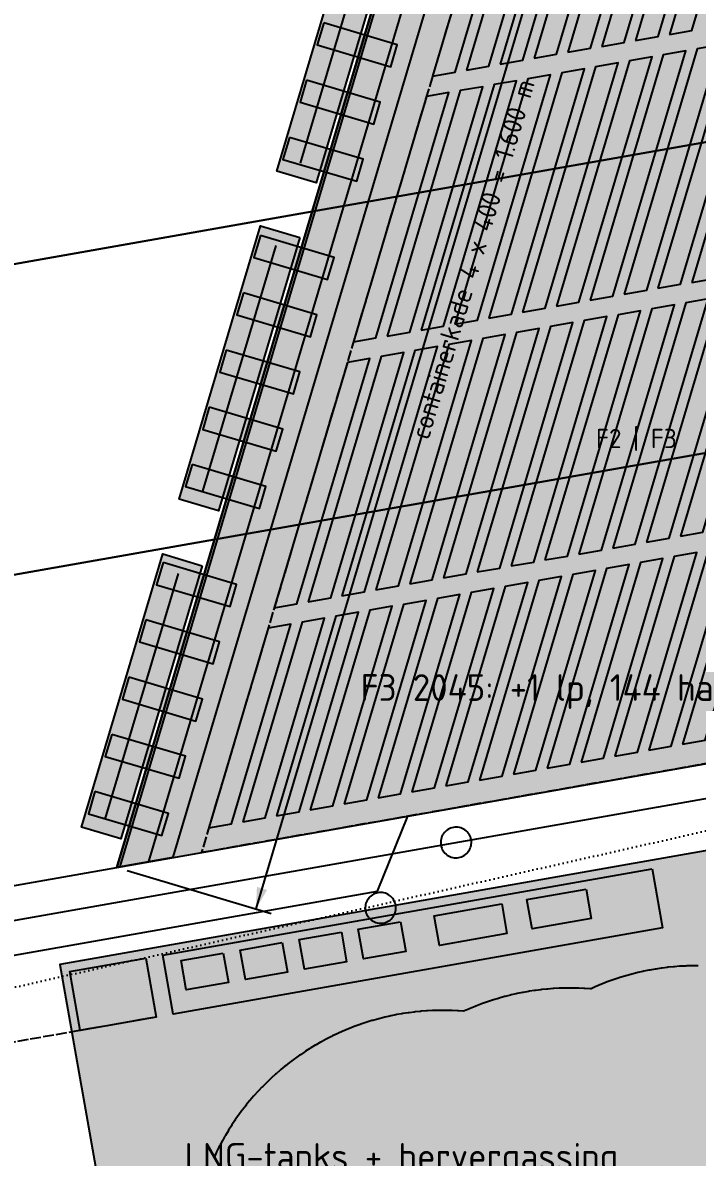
# Model space of a CAD drawing. Header units: metres. Extents: x 284000 to 318000, y 7632000 to 7666000.
# Drawn here: x 295415 to 296205, y 7647695 to 7649025 of the extents above; entities that cross this region are included whole.
import ezdxf
from ezdxf.enums import TextEntityAlignment as Align

# ---------------------------------------------------------------- set-up
doc = ezdxf.new("R2010")
doc.units = ezdxf.units.M
doc.header["$LTSCALE"] = 10
doc.linetypes.add('DASHED', pattern=[1.524, 1.27, -0.254])
doc.linetypes.add('DOT', pattern=[0.508, 0, -0.508])
for name, color, linetype in [('HV-BAGGER', 5, 'Continuous'), ('HV-CONTAINER', 30, 'Continuous'), ('HV-D-GEBOUW', 8, 'Continuous'), ('HV-D-INSTALLATIE', 211, 'Continuous'), ('HV-D-KRAAN', 7, 'Continuous'), ('HV-D-STACK', 32, 'Continuous'), ('HV-D-VERKEER', 9, 'Continuous'), ('HV-FASEGRENS', 6, 'Continuous'), ('HV-KADE', 7, 'Continuous'), ('HV-LEIDING', 1, 'Continuous'), ('HV-LNG', 1, 'Continuous'), ('HV-ONDERGROND', 8, 'Continuous'), ('HV-SCHIP', 3, 'Continuous'), ('HV-SPOOR', 8, 'Continuous'), ('HV-TEKST-02', 7, 'Continuous'), ('HV-TOETS-LIGPLAATS-CONTAINERS', 4, 'Continuous'), ('HV-TOETS-WAND-INS-KADE', 30, 'Continuous'), ('HV-VEILIGHEID', 1, 'Continuous'), ('HV-WEG', 7, 'Continuous')]:
    doc.layers.add(name, color=color, linetype=linetype)
doc.styles.add('NLCS-ISO', font='NLCS-ISO.ttf')
picture_1 = doc.add_image_def('image1.jpg', size_in_pixel=(3400, 3400))

msp = doc.modelspace()

# ---------------------------------------------------------------- hatches: boundary and pattern name
at = {"layer": 'HV-CONTAINER', "true_color": 0xf77f00, "transparency": 33554534}
h = msp.add_hatch(color=30, dxfattribs=at)
h.dxf.hatch_style = 1
h.paths.add_polyline_path([(295982.5, 7649572.6), (295753.8, 7648803.7), (296742, 7648978), (296970.7, 7649746.9)])
h = msp.add_hatch(color=30, dxfattribs=at)
h.dxf.hatch_style = 1
h.paths.add_polyline_path([(296742, 7648978), (295753.8, 7648803.7), (295639.4, 7648419.3), (296627.7, 7648593.5)])
h = msp.add_hatch(color=30, dxfattribs=at)
h.dxf.hatch_style = 1
h.paths.add_polyline_path([(296627.7, 7648593.5), (295639.4, 7648419.3), (295525.1, 7648034.8), (296513.3, 7648209.1)])
at = {"layer": 'HV-D-GEBOUW', "true_color": 0x495057, "transparency": 33554534}
h = msp.add_hatch(color=8, dxfattribs=at)
h.dxf.hatch_style = 1
h.paths.add_polyline_path([(295559.1, 7647928.7), (295571.3, 7647859.5), (295482.3, 7647843.9), (295470.1, 7647913)])
at = {"layer": 'HV-D-INSTALLATIE', "true_color": 0x7b2cbf, "transparency": 33554534}
h = msp.add_hatch(color=211, dxfattribs=at)
h.dxf.hatch_style = 1
h.paths.add_polyline_path([(296074.7, 7648009.4), (296080.8, 7647974.9), (296011.6, 7647962.7), (296005.5, 7647997.2)])
h = msp.add_hatch(color=211, dxfattribs=at)
h.dxf.hatch_style = 1
h.paths.add_polyline_path([(295975.9, 7647992), (295982, 7647957.4), (295902.9, 7647943.5), (295896.8, 7647978.1)])
h = msp.add_hatch(color=211, dxfattribs=at)
h.dxf.hatch_style = 1
h.paths.add_polyline_path([(295857.3, 7647971.1), (295863.4, 7647936.5), (295814, 7647927.8), (295807.9, 7647962.4)])
h = msp.add_hatch(color=211, dxfattribs=at)
h.dxf.hatch_style = 1
h.paths.add_polyline_path([(295788.1, 7647958.9), (295794.2, 7647924.3), (295744.8, 7647915.6), (295738.7, 7647950.2)])
h = msp.add_hatch(color=211, dxfattribs=at)
h.dxf.hatch_style = 1
h.paths.add_polyline_path([(295718.9, 7647946.7), (295725, 7647912.1), (295675.6, 7647903.4), (295669.5, 7647938)])
h = msp.add_hatch(color=211, dxfattribs=at)
h.dxf.hatch_style = 1
h.paths.add_polyline_path([(295649.8, 7647934.5), (295655.8, 7647899.9), (295606.4, 7647891.2), (295600.3, 7647925.8)])
at = {"layer": 'HV-D-KRAAN', "true_color": 0xffffff, "transparency": 33554534}
h = msp.add_hatch(color=7, dxfattribs=at)
h.dxf.hatch_style = 1
h.paths.add_polyline_path([(295767.4, 7649024.7), (295759.7, 7648998.8), (295845.9, 7648973.2), (295853.6, 7648999)])
h = msp.add_hatch(color=7, dxfattribs=at)
h.dxf.hatch_style = 1
h.paths.add_polyline_path([(295747.4, 7648957.6), (295739.7, 7648931.7), (295826, 7648906.1), (295833.7, 7648931.9)])
h = msp.add_hatch(color=7, dxfattribs=at)
h.dxf.hatch_style = 1
h.paths.add_polyline_path([(295727.4, 7648890.5), (295719.7, 7648864.6), (295806, 7648839), (295813.7, 7648864.9)])
h = msp.add_hatch(color=7, dxfattribs=at)
h.dxf.hatch_style = 1
h.paths.add_polyline_path([(295693.2, 7648775.5), (295685.5, 7648749.6), (295771.8, 7648724), (295779.5, 7648749.8)])
h = msp.add_hatch(color=7, dxfattribs=at)
h.dxf.hatch_style = 1
h.paths.add_polyline_path([(295673.3, 7648708.4), (295665.6, 7648682.5), (295751.8, 7648656.9), (295759.5, 7648682.7)])
h = msp.add_hatch(color=7, dxfattribs=at)
h.dxf.hatch_style = 1
h.paths.add_polyline_path([(295653.3, 7648641.3), (295645.6, 7648615.4), (295731.9, 7648589.8), (295739.6, 7648615.6)])
h = msp.add_hatch(color=7, dxfattribs=at)
h.dxf.hatch_style = 1
h.paths.add_polyline_path([(295633.4, 7648574.2), (295625.7, 7648548.3), (295711.9, 7648522.7), (295719.6, 7648548.5)])
h = msp.add_hatch(color=7, dxfattribs=at)
h.dxf.hatch_style = 1
h.paths.add_polyline_path([(295613.4, 7648507.1), (295605.7, 7648481.2), (295692, 7648455.6), (295699.7, 7648481.5)])
h = msp.add_hatch(color=7, dxfattribs=at)
h.dxf.hatch_style = 1
h.paths.add_polyline_path([(295579.2, 7648392.1), (295571.5, 7648366.2), (295657.7, 7648340.6), (295665.4, 7648366.4)])
h = msp.add_hatch(color=7, dxfattribs=at)
h.dxf.hatch_style = 1
h.paths.add_polyline_path([(295559.2, 7648325), (295551.5, 7648299.1), (295637.8, 7648273.5), (295645.5, 7648299.3)])
h = msp.add_hatch(color=7, dxfattribs=at)
h.dxf.hatch_style = 1
h.paths.add_polyline_path([(295539.3, 7648257.9), (295531.6, 7648232), (295617.8, 7648206.4), (295625.5, 7648232.2)])
h = msp.add_hatch(color=7, dxfattribs=at)
h.dxf.hatch_style = 1
h.paths.add_polyline_path([(295519.3, 7648190.8), (295511.6, 7648164.9), (295597.9, 7648139.3), (295605.6, 7648165.2)])
h = msp.add_hatch(color=7, dxfattribs=at)
h.dxf.hatch_style = 1
h.paths.add_polyline_path([(295499.4, 7648123.7), (295491.7, 7648097.8), (295577.9, 7648072.2), (295585.6, 7648098.1)])
at = {"layer": 'HV-D-STACK', "true_color": 0x8d5a2b, "transparency": 33554534}
h = msp.add_hatch(color=32, dxfattribs=at)
h.dxf.hatch_style = 1
h.paths.add_polyline_path([(296132.7, 7649004.2), (296159.1, 7649008.9), (296244.6, 7649296.4), (296218.2, 7649291.7)])
h = msp.add_hatch(color=32, dxfattribs=at)
h.dxf.hatch_style = 1
h.paths.add_polyline_path([(296172.3, 7649011.2), (296198.7, 7649015.8), (296284.3, 7649303.4), (296257.8, 7649298.7)])
h = msp.add_hatch(color=32, dxfattribs=at)
h.dxf.hatch_style = 1
h.paths.add_polyline_path([(296053.4, 7648990.2), (296079.8, 7648994.9), (296165.3, 7649282.4), (296138.9, 7649277.8)])
h = msp.add_hatch(color=32, dxfattribs=at)
h.dxf.hatch_style = 1
h.paths.add_polyline_path([(296093, 7648997.2), (296119.5, 7649001.9), (296205, 7649289.4), (296178.6, 7649284.8)])
h = msp.add_hatch(color=32, dxfattribs=at)
h.dxf.hatch_style = 1
h.paths.add_polyline_path([(295974.1, 7648976.2), (296000.5, 7648980.9), (296086.1, 7649268.5), (296059.6, 7649263.8)])
h = msp.add_hatch(color=32, dxfattribs=at)
h.dxf.hatch_style = 1
h.paths.add_polyline_path([(296013.8, 7648983.2), (296040.2, 7648987.9), (296125.7, 7649275.4), (296099.3, 7649270.8)])
h = msp.add_hatch(color=32, dxfattribs=at)
h.dxf.hatch_style = 1
h.paths.add_polyline_path([(295894.8, 7648962.3), (295921.3, 7648966.9), (296006.8, 7649254.5), (295980.4, 7649249.8)])
h = msp.add_hatch(color=32, dxfattribs=at)
h.dxf.hatch_style = 1
h.paths.add_polyline_path([(295934.5, 7648969.3), (295960.9, 7648973.9), (296046.4, 7649261.5), (296020, 7649256.8)])
h = msp.add_hatch(color=32, dxfattribs=at)
h.dxf.hatch_style = 1
h.paths.add_polyline_path([(296158.9, 7648713.7), (296185.3, 7648718.3), (296270.9, 7649005.9), (296244.5, 7649001.2)])
h = msp.add_hatch(color=32, dxfattribs=at)
h.dxf.hatch_style = 1
h.paths.add_polyline_path([(296198.6, 7648720.6), (296225, 7648725.3), (296310.5, 7649012.9), (296284.1, 7649008.2)])
h = msp.add_hatch(color=32, dxfattribs=at)
h.dxf.hatch_style = 1
h.paths.add_polyline_path([(296079.6, 7648699.7), (296106.1, 7648704.3), (296191.6, 7648991.9), (296165.2, 7648987.2)])
h = msp.add_hatch(color=32, dxfattribs=at)
h.dxf.hatch_style = 1
h.paths.add_polyline_path([(296119.3, 7648706.7), (296145.7, 7648711.3), (296231.2, 7648998.9), (296204.8, 7648994.2)])
h = msp.add_hatch(color=32, dxfattribs=at)
h.dxf.hatch_style = 1
h.paths.add_polyline_path([(296000.4, 7648685.7), (296026.8, 7648690.4), (296112.3, 7648977.9), (296085.9, 7648973.2)])
h = msp.add_hatch(color=32, dxfattribs=at)
h.dxf.hatch_style = 1
h.paths.add_polyline_path([(296040, 7648692.7), (296066.4, 7648697.3), (296152, 7648984.9), (296125.5, 7648980.2)])
h = msp.add_hatch(color=32, dxfattribs=at)
h.dxf.hatch_style = 1
h.paths.add_polyline_path([(295921.1, 7648671.7), (295947.5, 7648676.4), (296033.1, 7648963.9), (296006.6, 7648959.3)])
h = msp.add_hatch(color=32, dxfattribs=at)
h.dxf.hatch_style = 1
h.paths.add_polyline_path([(295960.7, 7648678.7), (295987.2, 7648683.4), (296072.7, 7648970.9), (296046.3, 7648966.3)])
h = msp.add_hatch(color=32, dxfattribs=at)
h.dxf.hatch_style = 1
h.paths.add_polyline_path([(295841.8, 7648657.7), (295868.2, 7648662.4), (295953.8, 7648949.9), (295927.4, 7648945.3)])
h = msp.add_hatch(color=32, dxfattribs=at)
h.dxf.hatch_style = 1
h.paths.add_polyline_path([(295881.5, 7648664.7), (295907.9, 7648669.4), (295993.4, 7648956.9), (295967, 7648952.3)])
h = msp.add_hatch(color=32, dxfattribs=at)
h.dxf.hatch_style = 1
h.paths.add_polyline_path([(295802.2, 7648650.8), (295828.6, 7648655.4), (295914.1, 7648943), (295887.7, 7648938.3)])
h = msp.add_hatch(color=32, dxfattribs=at)
h.dxf.hatch_style = 1
h.paths.add_polyline_path([(296145.5, 7648416.1), (296172, 7648420.8), (296257.5, 7648708.3), (296231.1, 7648703.7)])
h = msp.add_hatch(color=32, dxfattribs=at)
h.dxf.hatch_style = 1
h.paths.add_polyline_path([(296185.2, 7648423.1), (296211.6, 7648427.8), (296297.1, 7648715.3), (296270.7, 7648710.7)])
h = msp.add_hatch(color=32, dxfattribs=at)
h.dxf.hatch_style = 1
h.paths.add_polyline_path([(296105.9, 7648409.1), (296132.3, 7648413.8), (296217.9, 7648701.3), (296191.4, 7648696.7)])
h = msp.add_hatch(color=32, dxfattribs=at)
h.dxf.hatch_style = 1
h.paths.add_polyline_path([(296026.6, 7648395.2), (296053.1, 7648399.8), (296138.6, 7648687.4), (296112.2, 7648682.7)])
h = msp.add_hatch(color=32, dxfattribs=at)
h.dxf.hatch_style = 1
h.paths.add_polyline_path([(296066.3, 7648402.1), (296092.7, 7648406.8), (296178.2, 7648694.4), (296151.8, 7648689.7)])
h = msp.add_hatch(color=32, dxfattribs=at)
h.dxf.hatch_style = 1
h.paths.add_polyline_path([(295947.3, 7648381.2), (295973.8, 7648385.8), (296059.3, 7648673.4), (296032.9, 7648668.7)])
h = msp.add_hatch(color=32, dxfattribs=at)
h.dxf.hatch_style = 1
h.paths.add_polyline_path([(295987, 7648388.2), (296013.4, 7648392.8), (296098.9, 7648680.4), (296072.5, 7648675.7)])
h = msp.add_hatch(color=32, dxfattribs=at)
h.dxf.hatch_style = 1
h.paths.add_polyline_path([(295868.1, 7648367.2), (295894.5, 7648371.9), (295980, 7648659.4), (295953.6, 7648654.7)])
h = msp.add_hatch(color=32, dxfattribs=at)
h.dxf.hatch_style = 1
h.paths.add_polyline_path([(295907.7, 7648374.2), (295934.1, 7648378.8), (296019.7, 7648666.4), (295993.2, 7648661.7)])
h = msp.add_hatch(color=32, dxfattribs=at)
h.dxf.hatch_style = 1
h.paths.add_polyline_path([(295788.8, 7648353.2), (295815.2, 7648357.9), (295900.8, 7648645.4), (295874.3, 7648640.8)])
h = msp.add_hatch(color=32, dxfattribs=at)
h.dxf.hatch_style = 1
h.paths.add_polyline_path([(295828.4, 7648360.2), (295854.9, 7648364.9), (295940.4, 7648652.4), (295914, 7648647.8)])
h = msp.add_hatch(color=32, dxfattribs=at)
h.dxf.hatch_style = 1
h.paths.add_polyline_path([(295709.5, 7648339.2), (295735.9, 7648343.9), (295821.5, 7648631.4), (295795.1, 7648626.8)])
h = msp.add_hatch(color=32, dxfattribs=at)
h.dxf.hatch_style = 1
h.paths.add_polyline_path([(295749.2, 7648346.2), (295775.6, 7648350.9), (295861.1, 7648638.4), (295834.7, 7648633.8)])
h = msp.add_hatch(color=32, dxfattribs=at)
h.dxf.hatch_style = 1
h.paths.add_polyline_path([(296187.8, 7648179.3), (296214.2, 7648183.9), (296283.7, 7648417.8), (296257.3, 7648413.1)])
h = msp.add_hatch(color=32, dxfattribs=at)
h.dxf.hatch_style = 1
h.paths.add_polyline_path([(296108.5, 7648165.3), (296134.9, 7648169.9), (296204.5, 7648403.8), (296178, 7648399.1)])
h = msp.add_hatch(color=32, dxfattribs=at)
h.dxf.hatch_style = 1
h.paths.add_polyline_path([(296148.1, 7648172.3), (296174.5, 7648176.9), (296244.1, 7648410.8), (296217.7, 7648406.1)])
h = msp.add_hatch(color=32, dxfattribs=at)
h.dxf.hatch_style = 1
h.paths.add_polyline_path([(296029.2, 7648151.3), (296055.6, 7648156), (296125.2, 7648389.8), (296098.8, 7648385.2)])
h = msp.add_hatch(color=32, dxfattribs=at)
h.dxf.hatch_style = 1
h.paths.add_polyline_path([(296068.8, 7648158.3), (296095.3, 7648162.9), (296164.8, 7648396.8), (296138.4, 7648392.2)])
h = msp.add_hatch(color=32, dxfattribs=at)
h.dxf.hatch_style = 1
h.paths.add_polyline_path([(295949.9, 7648137.3), (295976.4, 7648142), (296045.9, 7648375.9), (296019.5, 7648371.2)])
h = msp.add_hatch(color=32, dxfattribs=at)
h.dxf.hatch_style = 1
h.paths.add_polyline_path([(295989.6, 7648144.3), (296016, 7648149), (296085.6, 7648382.8), (296059.1, 7648378.2)])
h = msp.add_hatch(color=32, dxfattribs=at)
h.dxf.hatch_style = 1
h.paths.add_polyline_path([(295910.3, 7648130.3), (295936.7, 7648135), (296006.3, 7648368.9), (295979.9, 7648364.2)])
h = msp.add_hatch(color=32, dxfattribs=at)
h.dxf.hatch_style = 1
h.paths.add_polyline_path([(295831, 7648116.4), (295857.4, 7648121), (295927, 7648354.9), (295900.6, 7648350.2)])
h = msp.add_hatch(color=32, dxfattribs=at)
h.dxf.hatch_style = 1
h.paths.add_polyline_path([(295870.7, 7648123.3), (295897.1, 7648128), (295966.6, 7648361.9), (295940.2, 7648357.2)])
h = msp.add_hatch(color=32, dxfattribs=at)
h.dxf.hatch_style = 1
h.paths.add_polyline_path([(295751.7, 7648102.4), (295778.2, 7648107), (295847.7, 7648340.9), (295821.3, 7648336.2)])
h = msp.add_hatch(color=32, dxfattribs=at)
h.dxf.hatch_style = 1
h.paths.add_polyline_path([(295791.4, 7648109.4), (295817.8, 7648114), (295887.4, 7648347.9), (295860.9, 7648343.2)])
h = msp.add_hatch(color=32, dxfattribs=at)
h.dxf.hatch_style = 1
h.paths.add_polyline_path([(295672.5, 7648088.4), (295698.9, 7648093.1), (295768.5, 7648326.9), (295742, 7648322.3)])
h = msp.add_hatch(color=32, dxfattribs=at)
h.dxf.hatch_style = 1
h.paths.add_polyline_path([(295712.1, 7648095.4), (295738.5, 7648100), (295808.1, 7648333.9), (295781.7, 7648329.3)])
h = msp.add_hatch(color=32, dxfattribs=at)
h.dxf.hatch_style = 1
h.paths.add_polyline_path([(295632.8, 7648081.4), (295659.3, 7648086.1), (295728.8, 7648319.9), (295702.4, 7648315.3)])
at = {"layer": 'HV-D-VERKEER', "true_color": 0xe9ecef, "transparency": 33554534}
h = msp.add_hatch(color=9, dxfattribs=at)
h.dxf.hatch_style = 1
h.paths.add_polyline_path([(295624.3, 7648052.6), (296403.8, 7648190.1), (296861.1, 7649727.5), (296081.6, 7649590.1)])
h = msp.add_hatch(color=9, dxfattribs=at)
h.dxf.hatch_style = 1
h.paths.add_polyline_path([(295982.5, 7649572.6), (295525.2, 7648035.2), (295591.2, 7648046.8), (296048.6, 7649584.3)])
at = {"layer": 'HV-LNG', "true_color": 0xef233c, "transparency": 33554534}
h = msp.add_hatch(color=1, dxfattribs=at)
h.dxf.hatch_style = 1
h.paths.add_polyline_path([(296446.8, 7648095.4), (295458.5, 7647921.2), (295559.6, 7647348), (296547.8, 7647522.2), (296510.2, 7647735.7), (296302.5, 7647678.1), (296301.5, 7647677.9), (296297.2, 7647676.9), (296295.3, 7647676.6), (296290.9, 7647676.1), (296288.9, 7647675.9), (296284.5, 7647675.8), (296282.5, 7647675.8), (296278.1, 7647676.2), (296276.2, 7647676.4), (296271.8, 7647677.2), (296269.9, 7647677.6), (296265.7, 7647678.8), (296263.8, 7647679.4), (296259.7, 7647681), (296257.9, 7647681.8), (296253.9, 7647683.8), (296252.2, 7647684.7), (296248.5, 7647687.1), (296246.9, 7647688.2), (296243.4, 7647690.9), (296241.9, 7647692.2), (296238.7, 7647695.3), (296237.3, 7647696.7), (296234.4, 7647700), (296233.2, 7647701.6), (296230.7, 7647705.2), (296229.6, 7647706.9), (296227.5, 7647710.7), (296226.6, 7647712.5), (296224.8, 7647716.5), (296224.1, 7647718.3), (296222.7, 7647722.5), (296222.2, 7647724.4), (296221.2, 7647728.7), (296220.8, 7647730.7), (296220.3, 7647735.1), (296220.2, 7647737), (296220, 7647741.4), (296220.1, 7647743.4), (296220.4, 7647747.8), (296220.7, 7647749.8), (296221.4, 7647754.1), (296221.8, 7647756), (296223, 7647760.3), (296223.6, 7647762.2), (296225.2, 7647766.3), (296226, 7647768.1), (296228, 7647772), (296229, 7647773.7), (296231.3, 7647777.5), (296232.5, 7647779.1), (296235.2, 7647782.6), (296236.5, 7647784.1), (296239.5, 7647787.3), (296240.9, 7647788.6), (296244.3, 7647791.5), (296245.8, 7647792.7), (296249.4, 7647795.3), (296251.1, 7647796.3), (296254.9, 7647798.5), (296256.7, 7647799.4), (296260.7, 7647801.2), (296262.6, 7647801.9), (296266.8, 7647803.3), (296267.7, 7647803.6), (296487.5, 7647864.5)])
h = msp.add_hatch(color=1, dxfattribs=at)
h.dxf.hatch_style = 1
h.paths.add_polyline_path([(296152, 7648033.3), (296164.2, 7647964.1), (295591, 7647863), (295578.8, 7647932.2)])
at = {"layer": 'HV-SCHIP', "true_color": 0x80ffdb, "transparency": 33554534}
h = msp.add_hatch(color=3, dxfattribs=at)
h.dxf.hatch_style = 1
h.paths.add_polyline_path([(295853.8, 7649157.4), (295758.6, 7648837.3), (295712.4, 7648851), (295807.6, 7649171.2)])
h = msp.add_hatch(color=3, dxfattribs=at)
h.dxf.hatch_style = 1
h.paths.add_polyline_path([(295739.4, 7648773), (295644.2, 7648452.8), (295598, 7648466.6), (295693.2, 7648786.7)])
h = msp.add_hatch(color=3, dxfattribs=at)
h.dxf.hatch_style = 1
h.paths.add_polyline_path([(295625.1, 7648388.5), (295529.8, 7648068.4), (295483.6, 7648082.1), (295578.9, 7648402.3)])

# ---------------------------------------------------------------- linework, layer by layer
at = {"layer": 'HV-BAGGER'}
for points in [[(295196.5, 7648944.9), (295255.8, 7648955.4), (295180.6, 7648702.6), (295753.8, 7648803.7), (295995.3, 7649615.6), (295362.8, 7649504.1), (295196.5, 7648944.9)], [(295180.6, 7648702.6), (295137.4, 7648557.5), (295078.1, 7648547), (295006.9, 7648307.7), (295639.4, 7648419.3), (295753.8, 7648803.7), (295180.6, 7648702.6)], [(295006.9, 7648307.7), (294892.6, 7647923.3), (295525.1, 7648034.8), (295639.4, 7648419.3), (295006.9, 7648307.7)]]:
    msp.add_lwpolyline(points, close=True, dxfattribs=at)
at = {"layer": 'HV-CONTAINER'}
for points in [[(295982.5, 7649572.6), (295753.8, 7648803.7), (296742, 7648978), (296970.7, 7649746.9), (295982.5, 7649572.6)], [(296742, 7648978), (295753.8, 7648803.7), (295639.4, 7648419.3), (296627.7, 7648593.5), (296742, 7648978)], [(296627.7, 7648593.5), (295639.4, 7648419.3), (295525.1, 7648034.8), (296513.3, 7648209.1), (296627.7, 7648593.5)]]:
    msp.add_lwpolyline(points, close=True, dxfattribs=at)
at = {"layer": 'HV-D-GEBOUW'}
msp.add_lwpolyline([(295559.1, 7647928.7), (295571.3, 7647859.5), (295482.3, 7647843.9), (295470.1, 7647913), (295559.1, 7647928.7)], close=True, dxfattribs=at)
at = {"layer": 'HV-D-INSTALLATIE'}
for points in [[(296074.7, 7648009.4), (296080.8, 7647974.9), (296011.6, 7647962.7), (296005.5, 7647997.2), (296074.7, 7648009.4)], [(295975.9, 7647992), (295982, 7647957.4), (295902.9, 7647943.5), (295896.8, 7647978.1), (295975.9, 7647992)], [(295857.3, 7647971.1), (295863.4, 7647936.5), (295814, 7647927.8), (295807.9, 7647962.4), (295857.3, 7647971.1)], [(295788.1, 7647958.9), (295794.2, 7647924.3), (295744.8, 7647915.6), (295738.7, 7647950.2), (295788.1, 7647958.9)], [(295718.9, 7647946.7), (295725, 7647912.1), (295675.6, 7647903.4), (295669.5, 7647938), (295718.9, 7647946.7)], [(295649.8, 7647934.5), (295655.8, 7647899.9), (295606.4, 7647891.2), (295600.3, 7647925.8), (295649.8, 7647934.5)]]:
    msp.add_lwpolyline(points, close=True, dxfattribs=at)
at = {"layer": 'HV-D-KRAAN'}
for points in [[(295985.8, 7649573.2), (295528.5, 7648035.8)], [(296019.4, 7649579.1), (295562.1, 7648041.7)]]:
    msp.add_lwpolyline(points, dxfattribs=at)
for points in [[(295767.4, 7649024.7), (295759.7, 7648998.8), (295845.9, 7648973.2), (295853.6, 7648999), (295767.4, 7649024.7)], [(295747.4, 7648957.6), (295739.7, 7648931.7), (295826, 7648906.1), (295833.7, 7648931.9), (295747.4, 7648957.6)], [(295727.4, 7648890.5), (295719.7, 7648864.6), (295806, 7648839), (295813.7, 7648864.9), (295727.4, 7648890.5)], [(295693.2, 7648775.5), (295685.5, 7648749.6), (295771.8, 7648724), (295779.5, 7648749.8), (295693.2, 7648775.5)], [(295673.3, 7648708.4), (295665.6, 7648682.5), (295751.8, 7648656.9), (295759.5, 7648682.7), (295673.3, 7648708.4)], [(295653.3, 7648641.3), (295645.6, 7648615.4), (295731.9, 7648589.8), (295739.6, 7648615.6), (295653.3, 7648641.3)], [(295633.4, 7648574.2), (295625.7, 7648548.3), (295711.9, 7648522.7), (295719.6, 7648548.5), (295633.4, 7648574.2)], [(295613.4, 7648507.1), (295605.7, 7648481.2), (295692, 7648455.6), (295699.7, 7648481.5), (295613.4, 7648507.1)], [(295579.2, 7648392.1), (295571.5, 7648366.2), (295657.7, 7648340.6), (295665.4, 7648366.4), (295579.2, 7648392.1)], [(295559.2, 7648325), (295551.5, 7648299.1), (295637.8, 7648273.5), (295645.5, 7648299.3), (295559.2, 7648325)], [(295539.3, 7648257.9), (295531.6, 7648232), (295617.8, 7648206.4), (295625.5, 7648232.2), (295539.3, 7648257.9)], [(295519.3, 7648190.8), (295511.6, 7648164.9), (295597.9, 7648139.3), (295605.6, 7648165.2), (295519.3, 7648190.8)], [(295499.4, 7648123.7), (295491.7, 7648097.8), (295577.9, 7648072.2), (295585.6, 7648098.1), (295499.4, 7648123.7)]]:
    msp.add_lwpolyline(points, close=True, dxfattribs=at)
at = {"layer": 'HV-D-STACK'}
for points in [[(296132.7, 7649004.2), (296159.1, 7649008.9), (296244.6, 7649296.4), (296218.2, 7649291.7), (296132.7, 7649004.2)], [(296172.3, 7649011.2), (296198.7, 7649015.8), (296284.3, 7649303.4), (296257.8, 7649298.7), (296172.3, 7649011.2)], [(296053.4, 7648990.2), (296079.8, 7648994.9), (296165.3, 7649282.4), (296138.9, 7649277.8), (296053.4, 7648990.2)], [(296093, 7648997.2), (296119.5, 7649001.9), (296205, 7649289.4), (296178.6, 7649284.8), (296093, 7648997.2)], [(295974.1, 7648976.2), (296000.5, 7648980.9), (296086.1, 7649268.5), (296059.6, 7649263.8), (295974.1, 7648976.2)], [(296013.8, 7648983.2), (296040.2, 7648987.9), (296125.7, 7649275.4), (296099.3, 7649270.8), (296013.8, 7648983.2)], [(295894.8, 7648962.3), (295921.3, 7648966.9), (296006.8, 7649254.5), (295980.4, 7649249.8), (295894.8, 7648962.3)], [(295934.5, 7648969.3), (295960.9, 7648973.9), (296046.4, 7649261.5), (296020, 7649256.8), (295934.5, 7648969.3)], [(296158.9, 7648713.7), (296185.3, 7648718.3), (296270.9, 7649005.9), (296244.5, 7649001.2), (296158.9, 7648713.7)], [(296198.6, 7648720.6), (296225, 7648725.3), (296310.5, 7649012.9), (296284.1, 7649008.2), (296198.6, 7648720.6)], [(296079.6, 7648699.7), (296106.1, 7648704.3), (296191.6, 7648991.9), (296165.2, 7648987.2), (296079.6, 7648699.7)], [(296119.3, 7648706.7), (296145.7, 7648711.3), (296231.2, 7648998.9), (296204.8, 7648994.2), (296119.3, 7648706.7)], [(296000.4, 7648685.7), (296026.8, 7648690.4), (296112.3, 7648977.9), (296085.9, 7648973.2), (296000.4, 7648685.7)], [(296040, 7648692.7), (296066.4, 7648697.3), (296152, 7648984.9), (296125.5, 7648980.2), (296040, 7648692.7)], [(295921.1, 7648671.7), (295947.5, 7648676.4), (296033.1, 7648963.9), (296006.6, 7648959.3), (295921.1, 7648671.7)], [(295960.7, 7648678.7), (295987.2, 7648683.4), (296072.7, 7648970.9), (296046.3, 7648966.3), (295960.7, 7648678.7)], [(295841.8, 7648657.7), (295868.2, 7648662.4), (295953.8, 7648949.9), (295927.4, 7648945.3), (295841.8, 7648657.7)], [(295881.5, 7648664.7), (295907.9, 7648669.4), (295993.4, 7648956.9), (295967, 7648952.3), (295881.5, 7648664.7)], [(295802.2, 7648650.8), (295828.6, 7648655.4), (295914.1, 7648943), (295887.7, 7648938.3), (295802.2, 7648650.8)], [(296145.5, 7648416.1), (296172, 7648420.8), (296257.5, 7648708.3), (296231.1, 7648703.7), (296145.5, 7648416.1)], [(296185.2, 7648423.1), (296211.6, 7648427.8), (296297.1, 7648715.3), (296270.7, 7648710.7), (296185.2, 7648423.1)], [(296105.9, 7648409.1), (296132.3, 7648413.8), (296217.9, 7648701.3), (296191.4, 7648696.7), (296105.9, 7648409.1)], [(296026.6, 7648395.2), (296053.1, 7648399.8), (296138.6, 7648687.4), (296112.2, 7648682.7), (296026.6, 7648395.2)], [(296066.3, 7648402.1), (296092.7, 7648406.8), (296178.2, 7648694.4), (296151.8, 7648689.7), (296066.3, 7648402.1)], [(295947.3, 7648381.2), (295973.8, 7648385.8), (296059.3, 7648673.4), (296032.9, 7648668.7), (295947.3, 7648381.2)], [(295987, 7648388.2), (296013.4, 7648392.8), (296098.9, 7648680.4), (296072.5, 7648675.7), (295987, 7648388.2)], [(295868.1, 7648367.2), (295894.5, 7648371.9), (295980, 7648659.4), (295953.6, 7648654.7), (295868.1, 7648367.2)], [(295907.7, 7648374.2), (295934.1, 7648378.8), (296019.7, 7648666.4), (295993.2, 7648661.7), (295907.7, 7648374.2)], [(295788.8, 7648353.2), (295815.2, 7648357.9), (295900.8, 7648645.4), (295874.3, 7648640.8), (295788.8, 7648353.2)], [(295828.4, 7648360.2), (295854.9, 7648364.9), (295940.4, 7648652.4), (295914, 7648647.8), (295828.4, 7648360.2)], [(295709.5, 7648339.2), (295735.9, 7648343.9), (295821.5, 7648631.4), (295795.1, 7648626.8), (295709.5, 7648339.2)], [(295749.2, 7648346.2), (295775.6, 7648350.9), (295861.1, 7648638.4), (295834.7, 7648633.8), (295749.2, 7648346.2)], [(296187.8, 7648179.3), (296214.2, 7648183.9), (296283.7, 7648417.8), (296257.3, 7648413.1), (296187.8, 7648179.3)], [(296108.5, 7648165.3), (296134.9, 7648169.9), (296204.5, 7648403.8), (296178, 7648399.1), (296108.5, 7648165.3)], [(296148.1, 7648172.3), (296174.5, 7648176.9), (296244.1, 7648410.8), (296217.7, 7648406.1), (296148.1, 7648172.3)], [(296029.2, 7648151.3), (296055.6, 7648156), (296125.2, 7648389.8), (296098.8, 7648385.2), (296029.2, 7648151.3)], [(296068.8, 7648158.3), (296095.3, 7648162.9), (296164.8, 7648396.8), (296138.4, 7648392.2), (296068.8, 7648158.3)], [(295949.9, 7648137.3), (295976.4, 7648142), (296045.9, 7648375.9), (296019.5, 7648371.2), (295949.9, 7648137.3)], [(295989.6, 7648144.3), (296016, 7648149), (296085.6, 7648382.8), (296059.1, 7648378.2), (295989.6, 7648144.3)], [(295910.3, 7648130.3), (295936.7, 7648135), (296006.3, 7648368.9), (295979.9, 7648364.2), (295910.3, 7648130.3)], [(295831, 7648116.4), (295857.4, 7648121), (295927, 7648354.9), (295900.6, 7648350.2), (295831, 7648116.4)], [(295870.7, 7648123.3), (295897.1, 7648128), (295966.6, 7648361.9), (295940.2, 7648357.2), (295870.7, 7648123.3)], [(295751.7, 7648102.4), (295778.2, 7648107), (295847.7, 7648340.9), (295821.3, 7648336.2), (295751.7, 7648102.4)], [(295791.4, 7648109.4), (295817.8, 7648114), (295887.4, 7648347.9), (295860.9, 7648343.2), (295791.4, 7648109.4)], [(295672.5, 7648088.4), (295698.9, 7648093.1), (295768.5, 7648326.9), (295742, 7648322.3), (295672.5, 7648088.4)], [(295712.1, 7648095.4), (295738.5, 7648100), (295808.1, 7648333.9), (295781.7, 7648329.3), (295712.1, 7648095.4)], [(295632.8, 7648081.4), (295659.3, 7648086.1), (295728.8, 7648319.9), (295702.4, 7648315.3), (295632.8, 7648081.4)]]:
    msp.add_lwpolyline(points, close=True, dxfattribs=at)
at = {"layer": 'HV-D-VERKEER', "linetype": 'DASHED'}
msp.add_lwpolyline([(295624.3, 7648052.6), (296403.8, 7648190.1), (296861.1, 7649727.5), (296081.6, 7649590.1), (295624.3, 7648052.6)], close=True, dxfattribs=at)
at = {"layer": 'HV-D-VERKEER'}
msp.add_lwpolyline([(295982.5, 7649572.6), (295525.2, 7648035.2), (295591.2, 7648046.8), (296048.6, 7649584.3), (295982.5, 7649572.6)], close=True, dxfattribs=at)
at = {"layer": 'HV-FASEGRENS'}
for points in [[(295753.8, 7648803.7), (296742, 7648978)], [(295639.4, 7648419.3), (296627.7, 7648593.5)]]:
    msp.add_lwpolyline(points, dxfattribs=at)
at = {"layer": 'HV-KADE'}
for points in [[(295868.1, 7649188.2), (295753.8, 7648803.7)], [(295753.8, 7648803.7), (295639.4, 7648419.3)], [(295639.4, 7648419.3), (295525.1, 7648034.8)]]:
    msp.add_lwpolyline(points, dxfattribs=at)
at = {"layer": 'HV-LEIDING', "linetype": 'DOT'}
msp.add_lwpolyline([(297624.6, 7648812.6), (296568.3, 7648157.6), (295343.4, 7647880.5)], dxfattribs=at)
at = {"layer": 'HV-LEIDING', "linetype": 'DASHED'}
msp.add_lwpolyline([(295571.3, 7647859.5), (295353.8, 7647821.2)], dxfattribs=at)
at = {"layer": 'HV-LNG'}
msp.add_lwpolyline([(296446.8, 7648095.4), (295458.5, 7647921.2), (295559.6, 7647348)], dxfattribs=at)
msp.add_lwpolyline([(296152, 7648033.3), (296164.2, 7647964.1), (295591, 7647863), (295578.8, 7647932.2), (296152, 7648033.3)], close=True, dxfattribs=at)
at = {"layer": 'HV-SCHIP'}
for points in [[(295853.8, 7649157.4), (295758.6, 7648837.3), (295712.4, 7648851), (295807.6, 7649171.2), (295853.8, 7649157.4)], [(295739.4, 7648773), (295644.2, 7648452.8), (295598, 7648466.6), (295693.2, 7648786.7), (295739.4, 7648773)], [(295625.1, 7648388.5), (295529.8, 7648068.4), (295483.6, 7648082.1), (295578.9, 7648402.3), (295625.1, 7648388.5)]]:
    msp.add_lwpolyline(points, close=True, dxfattribs=at)
at = {"layer": 'HV-SPOOR'}
msp.add_lwpolyline([(293349.7, 7649016.7), (293597.1, 7647613.3), (295830.5, 7648007.2), (295866, 7648094.9)], dxfattribs=at)
at = {"layer": 'HV-TEKST-02'}
for p, q in [((296145.4, 7649524.1), (295688, 7647986.3)), ((295537.1, 7648031.2), (295706, 7647981))]:
    msp.add_line(p, q, dxfattribs=at)
msp.add_solid([(295688, 7647986.3), (295701.1, 7648008.5), (295689.2, 7648012.1)], dxfattribs=at)
at = {"layer": 'HV-TOETS-LIGPLAATS-CONTAINERS'}
for p, q in [((295740.2, 7648860.2), (295825.9, 7649148.3)), ((295625.9, 7648475.7), (295711.6, 7648763.8)), ((295511.5, 7648091.3), (295597.2, 7648379.4))]:
    msp.add_line(p, q, dxfattribs=at)
at = {"layer": 'HV-TOETS-WAND-INS-KADE'}
msp.add_line((295982.5, 7649572.6), (295525.1, 7648034.8), dxfattribs=at)
at = {"layer": 'HV-VEILIGHEID', "linetype": 'DASHED'}
for points in [[(296206, 7647919.6), (296199.8, 7647919.6), (296198.7, 7647919.6), (296192.6, 7647919.4), (296191.5, 7647919.3), (296185.4, 7647919), (296184.3, 7647919), (296178.1, 7647918.5), (296177, 7647918.4), (296170.9, 7647917.8), (296169.8, 7647917.6), (296163.7, 7647916.9), (296162.7, 7647916.7), (296156.6, 7647915.8), (296155.5, 7647915.6), (296149.5, 7647914.6), (296148.4, 7647914.4), (296142.4, 7647913.1), (296141.3, 7647912.9), (296135.3, 7647911.6), (296134.2, 7647911.3), (296128.3, 7647909.8), (296127.2, 7647909.5), (296121.3, 7647907.9), (296120.2, 7647907.5), (296114.4, 7647905.7), (296113.3, 7647905.4), (296107.5, 7647903.5), (296106.5, 7647903.1), (296100.7, 7647901), (296099.6, 7647900.6), (296093.9, 7647898.4), (296092.9, 7647898), (296087.2, 7647895.6), (296086.2, 7647895.2), (296080.6, 7647892.7), (296080, 7647892.4), (296079.4, 7647892.5), (296073.3, 7647892.9), (296072.2, 7647893), (296066.1, 7647893.3), (296065, 7647893.3), (296058.8, 7647893.4), (296057.7, 7647893.4), (296051.6, 7647893.4), (296050.5, 7647893.4), (296044.3, 7647893.2), (296043.2, 7647893.2), (296037.1, 7647892.9), (296036, 7647892.8), (296029.9, 7647892.3), (296028.8, 7647892.2), (296022.7, 7647891.6), (296021.6, 7647891.5), (296015.5, 7647890.7), (296014.4, 7647890.6), (296008.3, 7647889.7), (296007.3, 7647889.5), (296001.2, 7647888.4), (296000.1, 7647888.2), (295994.1, 7647887), (295993, 7647886.8), (295987.1, 7647885.4), (295986, 7647885.2), (295980, 7647883.7), (295979, 7647883.4), (295973.1, 7647881.7), (295972, 7647881.4), (295966.1, 7647879.6), (295965.1, 7647879.3), (295959.3, 7647877.3), (295958.2, 7647877), (295952.4, 7647874.9), (295951.4, 7647874.5), (295945.7, 7647872.3), (295944.7, 7647871.9), (295939, 7647869.5), (295938, 7647869.1), (295932.4, 7647866.6), (295931.8, 7647866.3)], [(295931.8, 7647866.3), (295931.2, 7647866.3), (295925.1, 7647866.8), (295924, 7647866.8), (295917.8, 7647867.1), (295916.7, 7647867.2), (295910.6, 7647867.3), (295909.5, 7647867.3), (295903.3, 7647867.3), (295902.2, 7647867.3), (295896.1, 7647867.1), (295895, 7647867.1), (295888.9, 7647866.7), (295887.8, 7647866.7), (295881.7, 7647866.2), (295880.6, 7647866.1), (295874.5, 7647865.5), (295873.4, 7647865.4), (295867.3, 7647864.6), (295866.2, 7647864.4), (295860.1, 7647863.5), (295859, 7647863.4), (295853, 7647862.3), (295851.9, 7647862.1), (295845.9, 7647860.9), (295844.8, 7647860.6), (295838.8, 7647859.3), (295837.7, 7647859), (295831.8, 7647857.5), (295830.7, 7647857.2), (295824.8, 7647855.6), (295823.8, 7647855.3), (295817.9, 7647853.5), (295816.8, 7647853.1), (295811, 7647851.2), (295810, 7647850.8), (295804.2, 7647848.7), (295803.2, 7647848.4), (295797.5, 7647846.1), (295796.4, 7647845.7), (295790.8, 7647843.4), (295789.7, 7647842.9), (295784.1, 7647840.4), (295783.1, 7647840), (295777.6, 7647837.3), (295776.6, 7647836.8), (295771.1, 7647834.1), (295770.2, 7647833.5), (295764.8, 7647830.6), (295763.8, 7647830.1), (295758.5, 7647827.1), (295757.5, 7647826.5), (295752.3, 7647823.3), (295751.3, 7647822.8), (295746.1, 7647819.5), (295745.2, 7647818.9), (295740.1, 7647815.4), (295739.2, 7647814.8), (295734.2, 7647811.3), (295733.3, 7647810.6), (295728.4, 7647806.9), (295727.5, 7647806.3), (295722.7, 7647802.5), (295721.8, 7647801.8), (295717.1, 7647797.9), (295716.3, 7647797.2), (295711.6, 7647793.1), (295710.8, 7647792.4), (295706.3, 7647788.3), (295705.5, 7647787.5), (295701, 7647783.3), (295700.2, 7647782.5), (295695.9, 7647778.2), (295695.1, 7647777.4), (295690.9, 7647772.9), (295690.2, 7647772.1), (295686.1, 7647767.5), (295685.3, 7647766.7), (295681.3, 7647762.1), (295680.6, 7647761.2), (295676.7, 7647756.5), (295676.1, 7647755.6), (295672.3, 7647750.7), (295671.6, 7647749.9), (295668, 7647744.9), (295667.3, 7647744), (295663.8, 7647739), (295663.2, 7647738.1), (295659.8, 7647733), (295659.2, 7647732.1), (295655.9, 7647726.9), (295655.4, 7647725.9), (295652.2, 7647720.6), (295651.7, 7647719.7), (295648.7, 7647714.3), (295648.1, 7647713.4), (295645.3, 7647708), (295644.7, 7647707), (295642, 7647701.5), (295641.5, 7647700.5), (295638.9, 7647694.9)]]:
    msp.add_lwpolyline(points, dxfattribs=at)
at = {"layer": 'HV-WEG'}
msp.add_lwpolyline([(293206.8, 7650173.5), (293649.4, 7647663.3), (296436.3, 7648154.7)], dxfattribs=at)
for points in [[(295940.1, 7648067.2), (295939.7, 7648069), (295939.2, 7648070.6), (295938.5, 7648072.2), (295937.6, 7648073.8), (295936.6, 7648075.2), (295935.4, 7648076.6), (295934.1, 7648077.8), (295932.7, 7648078.9), (295931.2, 7648079.8), (295929.7, 7648080.6), (295928, 7648081.2), (295926.3, 7648081.7), (295924.6, 7648082), (295922.8, 7648082.1), (295921, 7648082.1), (295919.3, 7648081.8), (295917.6, 7648081.4), (295915.9, 7648080.9), (295914.3, 7648080.2), (295912.7, 7648079.3), (295911.3, 7648078.3), (295910, 7648077.1), (295908.7, 7648075.8), (295907.7, 7648074.4), (295906.7, 7648072.9), (295905.9, 7648071.4), (295905.3, 7648069.7), (295904.8, 7648068), (295904.5, 7648066.3), (295904.4, 7648064.5), (295904.5, 7648062.7), (295904.7, 7648061), (295905.1, 7648059.3), (295905.6, 7648057.6), (295906.3, 7648056), (295907.2, 7648054.4), (295908.2, 7648053), (295909.4, 7648051.7), (295910.7, 7648050.4), (295912.1, 7648049.4), (295913.6, 7648048.4), (295915.2, 7648047.6), (295916.8, 7648047), (295918.5, 7648046.5), (295920.2, 7648046.2), (295922, 7648046.1), (295923.8, 7648046.2), (295925.5, 7648046.4), (295927.3, 7648046.8), (295928.9, 7648047.3), (295930.5, 7648048.1), (295932.1, 7648048.9), (295933.5, 7648049.9), (295934.9, 7648051.1), (295936.1, 7648052.4), (295937.1, 7648053.8), (295938.1, 7648055.3), (295938.9, 7648056.9), (295939.5, 7648058.5), (295940, 7648060.2), (295940.3, 7648062), (295940.4, 7648063.7), (295940.4, 7648065.5), (295940.1, 7648067.2)], [(295851.8, 7647990.5), (295851.4, 7647992.2), (295850.8, 7647993.9), (295850.1, 7647995.5), (295849.2, 7647997.1), (295848.2, 7647998.5), (295847, 7647999.8), (295845.8, 7648001.1), (295844.4, 7648002.1), (295842.9, 7648003.1), (295841.3, 7648003.9), (295839.6, 7648004.5), (295837.9, 7648005), (295836.2, 7648005.3), (295834.4, 7648005.4), (295832.7, 7648005.3), (295830.9, 7648005.1), (295829.2, 7648004.7), (295827.5, 7648004.2), (295825.9, 7648003.4), (295824.4, 7648002.6), (295822.9, 7648001.5), (295821.6, 7648000.4), (295820.4, 7647999.1), (295819.3, 7647997.7), (295818.3, 7647996.2), (295817.6, 7647994.6), (295816.9, 7647993), (295816.5, 7647991.3), (295816.2, 7647989.5), (295816, 7647987.8), (295816.1, 7647986), (295816.3, 7647984.3), (295816.7, 7647982.5), (295817.3, 7647980.9), (295818, 7647979.3), (295818.9, 7647977.7), (295819.9, 7647976.3), (295821, 7647974.9), (295822.3, 7647973.7), (295823.7, 7647972.6), (295825.2, 7647971.7), (295826.8, 7647970.9), (295828.4, 7647970.3), (295830.1, 7647969.8), (295831.9, 7647969.5), (295833.6, 7647969.4), (295835.4, 7647969.4), (295837.2, 7647969.7), (295838.9, 7647970.1), (295840.6, 7647970.6), (295842.2, 7647971.3), (295843.7, 7647972.2), (295845.1, 7647973.2), (295846.5, 7647974.4), (295847.7, 7647975.7), (295848.8, 7647977.1), (295849.7, 7647978.6), (295850.5, 7647980.1), (295851.1, 7647981.8), (295851.6, 7647983.5), (295851.9, 7647985.2), (295852, 7647987), (295852, 7647988.8), (295851.8, 7647990.5)]]:
    msp.add_lwpolyline(points, close=True, dxfattribs=at)

# ---------------------------------------------------------------- texts
at = {"layer": 'HV-TEKST-02', "style": 'NLCS-ISO'}
msp.add_text('containerkade 4 x 400 = 1.600 m', height=22.5, rotation=73.4349, dxfattribs=at).set_placement((295941.9, 7648747.8), align=Align.MIDDLE_CENTER)
for s, height, p in [('F2 | F3', 22.5, (296133.6, 7648537.6)), ('F3 2045: +1 lp, 144 ha', 31.25, (296017.3, 7648245.7)), ('LNG-tanks + hervergassing', 31.25, (295858.5, 7647696.2))]:
    msp.add_text(s, height=height, dxfattribs=at).set_placement(p, align=Align.MIDDLE_CENTER)

# ---------------------------------------------------------------- pictures from other files: only their frames are drawn
at = {"layer": 'HV-ONDERGROND'}
image = msp.add_image(picture_1, insert=(284000, 7632000), size_in_units=(34000, 34000), dxfattribs=at)

doc.saveas('drawing.dxf')
